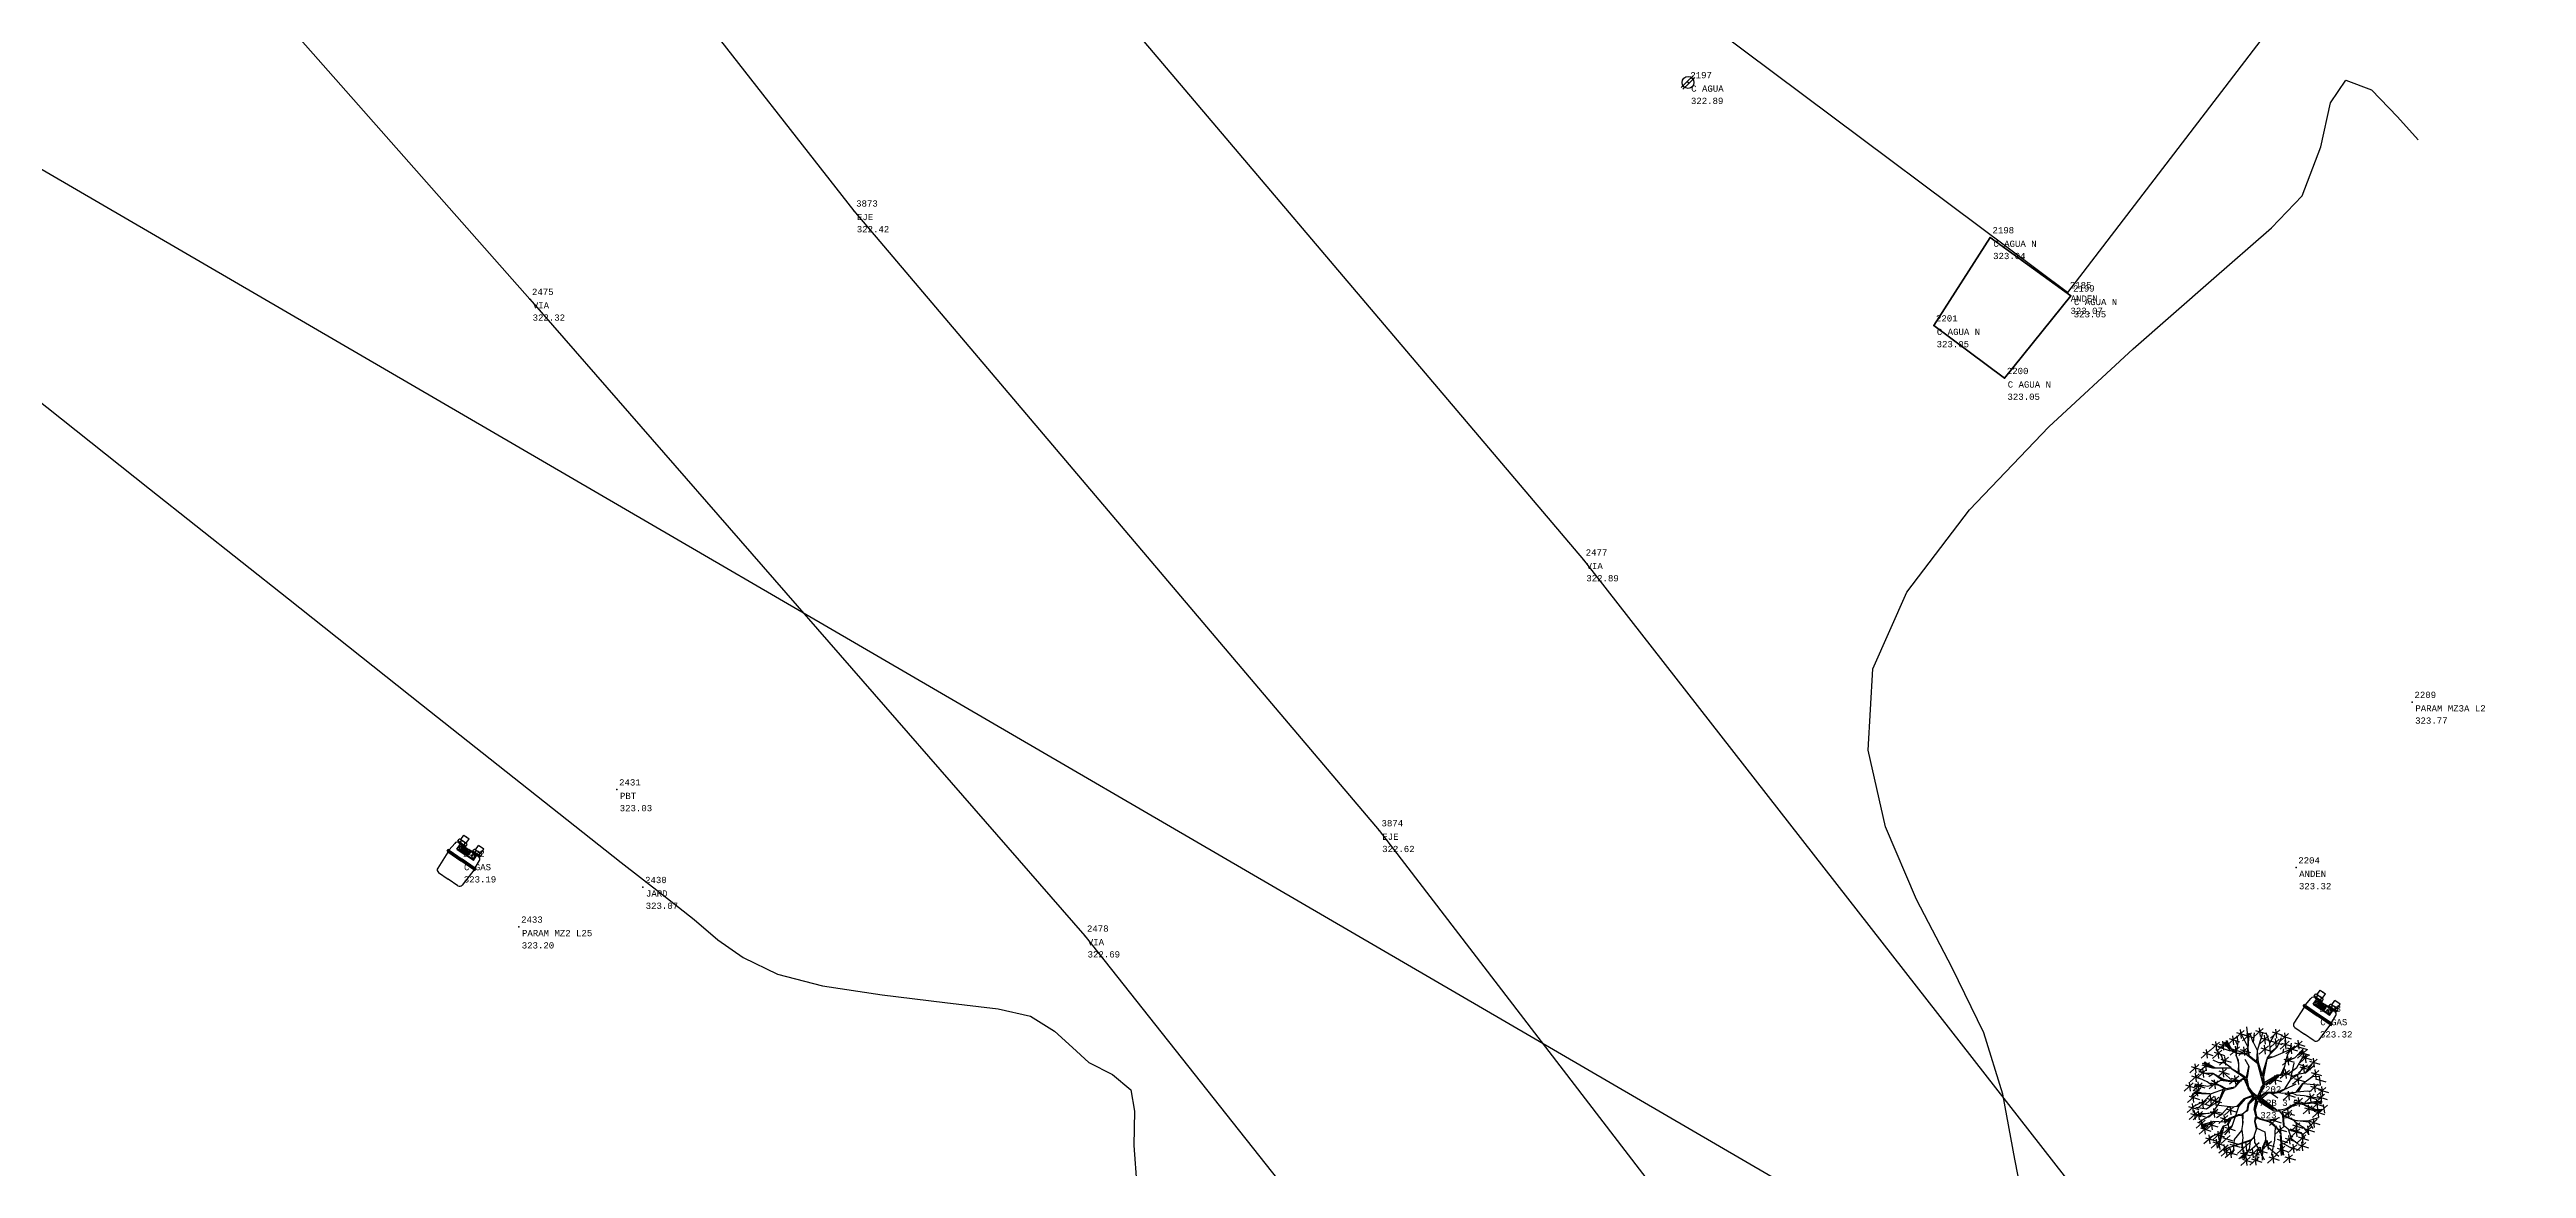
# Model space of a CAD drawing. Header units: metres. Extents: x 5050628 to 5051715, y 2427226 to 2427693.
# Drawn here: x 5051216.78 to 5051236.6, y 2427554.96 to 2427563.91 of the extents above; entities that cross this region are included whole.
import ezdxf
from ezdxf.enums import TextEntityAlignment as Align

# ---------------------------------------------------------------- set-up
doc = ezdxf.new("R2010")
doc.units = ezdxf.units.M
for name, color, linetype in [('1. Eje Vía', 7, 'Continuous'), ('2', 7, 'Continuous'), ('Anden', 252, 'Continuous'), ('ARBOLES', 3, 'Continuous'), ('C-TOPO-MINR-N', 11, 'Continuous'), ('CONTADOR AGUA', 255, 'Continuous'), ('CVL_PUNTO', 2, 'Continuous'), ('CVL_PUNTO_COR', 2, 'Continuous'), ('CVL_PUNTO_NUM', 2, 'Continuous'), ('Red Baja Tension', 30, 'Continuous'), ('Vía', 40, 'Continuous')]:
    doc.layers.add(name, color=color, linetype=linetype)
doc.layers.add('C. Agua Negras', color=35, linetype='Continuous', lineweight=40)
doc.styles.add('MONOTXT4', font='monotxt4.shx')

# ---------------------------------------------------------------- blocks, each defined once
blk = doc.blocks.new('ar-2')
at = {"layer": 'ARBOLES'}
for p, q in [((29.603, 112.491), (29.626, 112.29)), ((29.982, 112.455), (29.776, 112.272)), ((29.887, 112.473), (29.91, 112.272)), ((28.786, 111.965), (28.579, 111.782)), ((28.613, 111.92), (28.846, 111.848)), ((28.69, 111.982), (28.714, 111.782)), ((28.994, 112.147), (28.788, 111.964)), ((28.821, 112.102), (29.055, 112.03)), ((29.043, 111.964), (28.837, 111.781)), ((28.87, 111.919), (29.104, 111.847)), ((28.899, 112.164), (28.922, 111.964)), ((28.948, 111.981), (28.971, 111.781)), ((29.159, 112.15), (28.953, 111.966)), ((29.24, 111.943), (28.972, 112.031)), ((28.986, 112.105), (29.22, 112.033)), ((29.064, 112.167), (29.087, 111.966)), ((29.381, 112.272), (29.175, 112.089)), ((29.208, 112.227), (29.442, 112.155)), ((29.442, 112.04), (29.235, 111.857)), ((29.269, 111.995), (29.502, 111.923)), ((29.286, 112.289), (29.309, 112.089)), ((29.552, 112.413), (29.346, 112.23)), ((29.401, 112.088), (29.364, 112.162)), ((29.379, 112.368), (29.613, 112.296)), ((29.632, 112.027), (29.426, 111.844)), ((29.457, 112.43), (29.48, 112.23)), ((29.459, 111.982), (29.692, 111.91)), ((29.716, 112.36), (29.509, 112.177)), ((29.537, 112.044), (29.56, 111.844)), ((29.543, 112.315), (29.776, 112.243)), ((29.809, 112.411), (30.043, 112.339)), ((30.096, 112.061), (29.889, 111.878)), ((30.099, 112.288), (29.893, 112.105)), ((29.923, 112.016), (30.156, 111.944)), ((29.926, 112.243), (30.16, 112.171)), ((30, 112.078), (30.023, 111.878)), ((30.004, 112.305), (30.027, 112.105)), ((30.344, 112.212), (30.137, 112.029)), ((30.353, 112.423), (30.146, 112.24)), ((30.171, 112.168), (30.404, 112.095)), ((30.18, 112.379), (30.413, 112.306)), ((30.248, 112.23), (30.271, 112.029)), ((30.257, 112.441), (30.28, 112.24)), ((30.555, 112.339), (30.348, 112.155)), ((30.566, 112.171), (30.36, 111.988)), ((30.382, 112.294), (30.615, 112.222)), ((30.393, 112.127), (30.627, 112.054)), ((30.434, 111.919), (30.446, 112)), ((30.459, 112.356), (30.482, 112.155)), ((30.471, 112.189), (30.494, 111.988)), ((30.694, 112.066), (30.488, 111.883)), ((30.521, 112.021), (30.755, 111.949)), ((30.599, 112.083), (30.622, 111.883)), ((30.86, 112.173), (30.654, 111.99)), ((30.687, 112.129), (30.921, 112.056)), ((30.743, 112.051), (30.977, 111.979)), ((30.963, 111.971), (30.756, 111.788)), ((30.765, 112.191), (30.788, 111.99)), ((30.79, 111.926), (31.023, 111.854)), ((30.867, 111.988), (30.89, 111.788)), ((30.921, 111.882), (30.945, 111.682)), ((28.528, 111.641), (28.322, 111.457)), ((28.536, 111.431), (28.33, 111.248)), ((28.355, 111.596), (28.589, 111.524)), ((28.363, 111.387), (28.597, 111.315)), ((28.433, 111.658), (28.456, 111.457)), ((28.441, 111.449), (28.464, 111.248)), ((28.703, 111.533), (28.497, 111.35)), ((28.68, 111.44), (28.53, 111.502)), ((28.764, 111.682), (28.558, 111.499)), ((28.608, 111.55), (28.631, 111.35)), ((28.669, 111.7), (28.692, 111.499)), ((29.153, 111.542), (28.947, 111.359)), ((28.98, 111.498), (29.214, 111.426)), ((29.198, 111.809), (28.992, 111.626)), ((29.025, 111.764), (29.259, 111.692)), ((29.058, 111.56), (29.081, 111.359)), ((29.29, 111.272), (29.084, 111.452)), ((29.103, 111.827), (29.126, 111.626)), ((29.426, 111.381), (29.22, 111.198)), ((29.253, 111.336), (29.486, 111.264)), ((29.331, 111.398), (29.354, 111.198)), ((30.16, 111.33), (30.393, 111.258)), ((30.237, 111.392), (30.26, 111.192)), ((30.572, 111.509), (30.366, 111.326)), ((30.399, 111.465), (30.632, 111.392)), ((30.449, 111.764), (30.683, 111.692)), ((30.477, 111.527), (30.5, 111.326)), ((30.527, 111.827), (30.55, 111.626)), ((30.603, 111.328), (30.677, 111.671)), ((30.85, 111.375), (30.644, 111.192)), ((30.677, 111.33), (30.911, 111.258)), ((30.755, 111.392), (30.778, 111.192)), ((30.808, 111.591), (31.042, 111.519)), ((31.017, 111.865), (30.81, 111.682)), ((30.844, 111.82), (31.077, 111.748)), ((30.857, 111.782), (30.956, 111.857)), ((31.2, 111.764), (30.994, 111.581)), ((31.027, 111.72), (31.261, 111.648)), ((31.239, 111.509), (31.033, 111.326)), ((31.066, 111.465), (31.3, 111.392)), ((31.094, 111.372), (31.231, 111.378)), ((31.105, 111.782), (31.128, 111.581)), ((31.144, 111.527), (31.167, 111.326)), ((31.242, 111.382), (31.265, 111.182)), ((28.4, 111.227), (28.194, 111.044)), ((28.227, 111.182), (28.46, 111.11)), ((28.48, 110.97), (28.274, 110.787)), ((28.305, 111.244), (28.328, 111.044)), ((28.307, 110.925), (28.541, 110.853)), ((28.569, 111.108), (28.363, 110.925)), ((28.385, 110.987), (28.408, 110.787)), ((28.603, 111.231), (28.396, 111.048)), ((28.43, 111.186), (28.663, 111.114)), ((28.474, 111.126), (28.497, 110.925)), ((28.699, 110.836), (28.493, 110.653)), ((28.507, 111.248), (28.53, 111.048)), ((28.526, 110.791), (28.759, 110.719)), ((28.604, 110.853), (28.627, 110.653)), ((28.875, 110.925), (28.669, 110.742)), ((28.702, 110.88), (28.936, 110.808)), ((28.964, 111.276), (28.758, 111.092)), ((28.98, 110.902), (28.774, 110.719)), ((28.78, 110.942), (28.803, 110.742)), ((28.807, 110.857), (29.041, 110.785)), ((28.869, 111.293), (28.892, 111.092)), ((28.885, 110.919), (28.908, 110.719)), ((30.638, 111.025), (30.432, 110.841)), ((30.465, 110.98), (30.699, 110.908)), ((30.543, 111.042), (30.566, 110.841)), ((30.868, 110.88), (30.662, 110.697)), ((30.773, 110.897), (30.796, 110.697)), ((31.128, 110.97), (30.922, 110.787)), ((31.222, 111.198), (31.016, 111.015)), ((31.033, 110.987), (31.056, 110.787)), ((31.049, 111.153), (31.283, 111.081)), ((31.276, 110.82), (31.07, 110.637)), ((31.103, 110.776), (31.336, 110.704)), ((31.127, 111.215), (31.15, 111.015)), ((31.368, 110.97), (31.162, 110.787)), ((31.164, 111.32), (31.398, 111.248)), ((31.181, 110.838), (31.204, 110.637)), ((31.394, 111.125), (31.188, 110.942)), ((31.195, 110.925), (31.428, 110.853)), ((31.221, 111.081), (31.455, 111.009)), ((31.273, 110.987), (31.296, 110.787)), ((31.299, 111.143), (31.322, 110.942)), ((28.468, 110.742), (28.262, 110.559)), ((28.295, 110.697), (28.529, 110.625)), ((28.513, 110.584), (28.307, 110.401)), ((28.34, 110.539), (28.574, 110.467)), ((28.373, 110.759), (28.396, 110.559)), ((28.608, 110.578), (28.402, 110.395)), ((28.418, 110.601), (28.441, 110.401)), ((28.435, 110.533), (28.669, 110.461)), ((28.669, 110.386), (28.463, 110.203)), ((28.513, 110.595), (28.536, 110.395)), ((28.738, 110.254), (28.532, 110.071)), ((28.565, 110.21), (28.798, 110.138)), ((28.574, 110.403), (28.597, 110.203)), ((28.643, 110.272), (28.666, 110.071)), ((28.897, 110.351), (28.69, 110.168)), ((28.724, 110.306), (28.957, 110.234)), ((28.953, 110.629), (28.747, 110.446)), ((28.78, 110.585), (29.013, 110.513)), ((28.801, 110.368), (28.825, 110.168)), ((28.858, 110.647), (28.881, 110.446)), ((29.183, 110.491), (28.977, 110.308)), ((29.01, 110.446), (29.243, 110.374)), ((29.088, 110.508), (29.111, 110.308)), ((29.113, 110.228), (29.346, 110.156)), ((29.32, 110.686), (29.114, 110.503)), ((29.147, 110.641), (29.381, 110.569)), ((29.225, 110.703), (29.248, 110.503)), ((30.328, 110.446), (30.122, 110.263)), ((30.155, 110.402), (30.389, 110.329)), ((30.449, 110.246), (30.243, 110.063)), ((30.354, 110.263), (30.377, 110.063)), ((30.627, 110.614), (30.421, 110.43)), ((30.454, 110.569), (30.687, 110.497)), ((30.532, 110.631), (30.555, 110.43)), ((30.811, 110.324), (30.605, 110.14)), ((30.638, 110.279), (30.872, 110.207)), ((30.716, 110.341), (30.739, 110.14)), ((30.716, 110.208), (30.739, 110.008)), ((31.078, 110.24), (30.872, 110.057)), ((31.089, 110.713), (30.883, 110.53)), ((30.883, 110.226), (31.007, 110.065)), ((30.916, 110.668), (31.15, 110.596)), ((30.983, 110.257), (31.006, 110.057)), ((30.994, 110.73), (31.017, 110.53)), ((31.2, 110.407), (30.994, 110.224)), ((31.301, 110.632), (31.094, 110.449)), ((31.105, 110.425), (31.128, 110.224)), ((31.128, 110.587), (31.361, 110.515)), ((31.205, 110.649), (31.228, 110.449)), ((31.433, 110.725), (31.227, 110.542)), ((31.338, 110.742), (31.361, 110.542)), ((28.848, 110.035), (28.641, 109.852)), ((28.675, 109.99), (28.908, 109.918)), ((28.752, 110.053), (28.776, 109.852)), ((29.013, 109.94), (28.807, 109.757)), ((28.84, 109.895), (29.074, 109.823)), ((29.048, 110.123), (28.842, 109.94)), ((28.875, 110.078), (29.109, 110.006)), ((28.918, 109.957), (28.941, 109.757)), ((28.953, 110.14), (28.976, 109.94)), ((28.974, 109.92), (28.997, 109.72)), ((29.186, 109.821), (28.979, 109.638)), ((29.235, 109.753), (29.028, 109.57)), ((29.237, 110.04), (29.031, 109.856)), ((29.064, 109.995), (29.297, 109.923)), ((29.09, 109.838), (29.113, 109.638)), ((29.331, 109.718), (29.124, 109.535)), ((29.139, 109.77), (29.162, 109.57)), ((29.158, 109.673), (29.391, 109.601)), ((29.181, 109.913), (29.414, 109.841)), ((29.23, 109.845), (29.463, 109.773)), ((29.235, 109.735), (29.259, 109.535)), ((29.603, 109.817), (29.397, 109.634)), ((29.459, 109.65), (29.692, 109.578)), ((29.508, 109.835), (29.531, 109.634)), ((29.514, 109.523), (29.632, 109.679)), ((29.537, 109.712), (29.56, 109.512)), ((29.581, 109.897), (29.605, 109.696)), ((29.654, 109.673), (29.887, 109.601)), ((29.887, 109.874), (29.681, 109.691)), ((29.904, 109.773), (29.698, 109.59)), ((29.731, 109.735), (29.754, 109.535)), ((30.01, 109.763), (29.803, 109.579)), ((29.869, 109.753), (29.831, 109.61)), ((29.837, 109.718), (30.07, 109.646)), ((29.914, 109.78), (29.938, 109.579)), ((30.165, 109.907), (29.959, 109.724)), ((29.992, 109.862), (30.226, 109.79)), ((30.471, 109.796), (30.265, 109.613)), ((30.276, 110.201), (30.51, 110.129)), ((30.294, 109.956), (30.527, 109.884)), ((30.298, 109.751), (30.532, 109.679)), ((30.376, 109.813), (30.399, 109.613)), ((30.65, 110.024), (30.444, 109.841)), ((30.477, 109.979), (30.71, 109.907)), ((30.743, 109.829), (30.537, 109.646)), ((30.555, 110.041), (30.578, 109.841)), ((30.57, 109.784), (30.804, 109.712)), ((30.811, 110.191), (30.605, 110.008)), ((30.648, 109.846), (30.671, 109.646)), ((30.94, 109.879), (30.733, 109.696)), ((30.944, 110.051), (30.738, 109.868)), ((30.767, 109.835), (31, 109.763)), ((30.771, 110.006), (31.004, 109.934)), ((30.844, 109.897), (30.867, 109.696)), ((30.849, 110.068), (30.872, 109.868)), ((30.905, 110.195), (31.138, 110.123)), ((29.684, 109.547), (29.478, 109.364)), ((29.511, 109.502), (29.745, 109.43)), ((29.589, 109.564), (29.612, 109.364)), ((29.887, 109.556), (29.681, 109.373)), ((29.714, 109.512), (29.948, 109.44)), ((29.792, 109.574), (29.815, 109.373)), ((29.831, 109.61), (29.85, 109.479)), ((30.282, 109.601), (30.076, 109.418)), ((30.109, 109.556), (30.343, 109.484)), ((30.167, 109.616), (30.211, 109.523)), ((30.187, 109.618), (30.21, 109.418)), ((30.645, 109.605), (30.439, 109.422)), ((30.472, 109.561), (30.706, 109.489)), ((30.55, 109.623), (30.573, 109.422))]:
    blk.add_line(p, q, dxfattribs=at)
at = {"layer": 'ARBOLES', "color": 27}
for p, q in [((29.041, 111.839), (28.91, 111.982)), ((29.245, 111.956), (29.091, 112.149)), ((29.115, 112.149), (29.24, 111.988)), ((29.24, 111.988), (29.14, 112.174)), ((29.277, 111.969), (29.158, 112.187)), ((29.383, 111.888), (29.245, 111.956)), ((29.383, 111.9), (29.277, 111.969)), ((29.346, 112.057), (29.369, 111.857)), ((29.37, 111.844), (29.414, 112.149)), ((29.494, 111.894), (29.383, 111.9)), ((29.588, 111.876), (29.383, 111.888)), ((29.414, 112.149), (29.395, 112.287)), ((29.619, 111.888), (29.494, 111.894)), ((29.638, 112.025), (29.5, 112.311)), ((29.638, 112.218), (29.619, 112.342)), ((29.619, 111.888), (29.644, 112.043)), ((29.62, 112.377), (29.643, 112.177)), ((29.638, 112.342), (29.65, 112.224)), ((29.644, 112.043), (29.638, 112.218)), ((29.638, 111.906), (29.644, 111.863)), ((29.644, 111.993), (29.662, 112.348)), ((29.669, 111.832), (29.644, 111.993)), ((29.756, 112.137), (29.688, 112.342)), ((29.762, 112.143), (29.787, 112.361)), ((29.849, 111.956), (29.762, 112.143)), ((29.837, 111.701), (29.855, 111.95)), ((29.874, 111.677), (29.849, 111.956)), ((29.855, 111.956), (29.974, 112.361)), ((30.129, 112.131), (30.048, 112.355)), ((30.08, 111.794), (30.142, 111.882)), ((30.142, 111.882), (30.129, 112.131)), ((30.136, 112.137), (30.229, 112.305)), ((30.142, 111.919), (30.297, 112.038)), ((30.147, 111.882), (30.297, 112.031)), ((30.223, 111.82), (30.428, 111.913)), ((30.297, 112.031), (30.396, 112.249)), ((30.428, 111.913), (30.739, 112.056)), ((30.484, 111.714), (30.546, 111.888)), ((30.546, 111.888), (30.595, 111.956)), ((30.595, 111.956), (30.621, 112.125)), ((30.701, 111.8), (30.857, 111.963)), ((30.757, 111.863), (30.87, 111.943)), ((30.757, 111.85), (30.882, 111.919)), ((28.711, 111.253), (28.481, 111.359)), ((28.53, 111.488), (28.763, 111.416)), ((28.591, 111.638), (28.825, 111.565)), ((28.853, 111.558), (28.611, 111.664)), ((28.853, 111.564), (28.636, 111.67)), ((28.897, 111.564), (28.654, 111.695)), ((28.853, 111.44), (28.68, 111.44)), ((28.848, 111.434), (28.755, 111.366)), ((28.978, 111.677), (28.853, 111.744)), ((29.245, 111.558), (28.853, 111.558)), ((29.091, 111.303), (28.853, 111.44)), ((29.041, 111.297), (28.854, 111.434)), ((29.091, 111.677), (28.978, 111.677)), ((29.102, 111.683), (29.041, 111.839)), ((29.258, 111.564), (29.102, 111.683)), ((29.494, 111.409), (29.245, 111.558)), ((29.563, 111.334), (29.271, 111.534)), ((29.42, 111.733), (29.37, 111.844)), ((29.37, 111.844), (29.42, 111.683)), ((29.42, 111.683), (29.414, 111.471)), ((29.439, 111.458), (29.42, 111.733)), ((29.544, 111.334), (29.457, 111.285)), ((29.619, 111.328), (29.494, 111.409)), ((29.595, 111.266), (29.563, 111.334)), ((29.662, 111.601), (29.576, 111.757)), ((29.862, 111.657), (29.588, 111.876)), ((29.6, 111.352), (29.656, 111.595)), ((29.656, 111.129), (29.619, 111.328)), ((29.625, 111.346), (29.662, 111.601)), ((29.881, 111.664), (29.669, 111.832)), ((29.98, 111.197), (29.862, 111.657)), ((29.967, 111.378), (29.881, 111.664)), ((29.961, 111.421), (30.067, 111.77)), ((29.998, 111.352), (29.967, 111.378)), ((30.004, 111.179), (29.974, 111.346)), ((29.98, 111.384), (30.017, 111.534)), ((29.998, 111.365), (30.08, 111.794)), ((30.017, 111.179), (29.998, 111.352)), ((30.017, 111.246), (30.297, 111.409)), ((30.03, 111.209), (30.253, 111.359)), ((30.036, 111.179), (30.309, 111.396)), ((30.086, 111.776), (30.223, 111.82)), ((30.104, 111.813), (30.229, 111.826)), ((30.333, 111.375), (30.126, 111.192)), ((30.297, 111.409), (30.422, 111.421)), ((30.309, 111.396), (30.471, 111.409)), ((30.385, 111.421), (30.459, 111.59)), ((30.622, 111.809), (30.416, 111.626)), ((30.422, 111.421), (30.446, 111.502)), ((30.446, 111.502), (30.491, 111.701)), ((30.471, 111.409), (30.565, 111.446)), ((30.472, 111.091), (30.609, 111.322)), ((30.491, 111.701), (30.701, 111.8)), ((30.502, 111.739), (30.695, 111.794)), ((30.565, 111.446), (30.739, 111.577)), ((30.609, 111.322), (30.783, 111.434)), ((30.615, 111.366), (30.789, 111.44)), ((30.739, 111.577), (30.857, 111.782)), ((30.981, 111.635), (30.775, 111.452)), ((30.783, 111.648), (31.017, 111.576)), ((30.783, 111.434), (30.939, 111.453)), ((30.789, 111.434), (30.895, 111.621)), ((30.876, 111.216), (31.094, 111.372)), ((30.886, 111.653), (30.909, 111.452)), ((30.939, 111.453), (31.088, 111.652)), ((30.939, 111.453), (31.119, 111.614)), ((28.396, 111.064), (28.63, 110.991)), ((28.406, 110.992), (28.767, 110.98)), ((28.786, 110.98), (28.412, 111.011)), ((28.648, 110.817), (28.418, 110.705)), ((28.637, 111.16), (28.419, 111.135)), ((28.431, 111.16), (28.556, 111.166)), ((28.723, 111.148), (28.437, 111.198)), ((28.804, 110.979), (28.648, 110.817)), ((28.829, 111.166), (28.711, 111.253)), ((28.823, 111.166), (28.723, 111.148)), ((28.791, 111.231), (29.025, 111.159)), ((28.991, 110.793), (28.798, 110.5)), ((29.102, 111.085), (28.804, 110.979)), ((29.116, 111.085), (28.811, 111.284)), ((29.016, 111.278), (28.823, 111.166)), ((28.985, 110.805), (28.848, 110.743)), ((29.072, 111.067), (28.973, 110.799)), ((29.103, 111.06), (28.985, 110.805)), ((28.997, 111.173), (29.14, 111.098)), ((29.246, 111.253), (29.016, 111.278)), ((29.234, 111.272), (29.041, 111.297)), ((29.277, 111.259), (29.091, 111.303)), ((29.339, 111.129), (29.102, 111.085)), ((29.109, 111.067), (29.327, 111.116)), ((29.408, 111.26), (29.265, 111.26)), ((29.457, 111.285), (29.277, 111.259)), ((29.47, 111.285), (29.339, 111.129)), ((29.433, 111.278), (29.339, 111.129)), ((29.545, 110.868), (29.377, 110.693)), ((29.551, 110.861), (29.408, 110.693)), ((29.433, 110.693), (29.582, 110.868)), ((29.55, 111.309), (29.47, 111.285)), ((29.738, 110.942), (29.545, 110.868)), ((29.55, 111.309), (29.625, 111.135)), ((29.756, 110.917), (29.551, 110.861)), ((29.644, 111.11), (29.6, 111.322)), ((29.644, 110.774), (29.613, 110.612)), ((29.763, 110.923), (29.638, 111.098)), ((29.749, 110.967), (29.644, 111.11)), ((29.848, 110.918), (29.651, 110.743)), ((29.756, 110.992), (29.656, 111.129)), ((29.657, 110.768), (29.781, 110.936)), ((29.812, 110.923), (29.657, 110.768)), ((29.855, 110.917), (29.749, 110.967)), ((29.855, 110.917), (29.756, 110.992)), ((29.812, 110.874), (29.769, 110.625)), ((29.848, 110.918), (29.775, 110.612)), ((29.856, 110.812), (29.8, 110.618)), ((29.848, 110.918), (29.98, 111.197)), ((29.848, 110.918), (30.004, 111.179)), ((29.848, 110.918), (29.887, 110.811)), ((29.893, 110.954), (29.881, 110.917)), ((29.881, 110.917), (29.905, 110.817)), ((29.887, 110.811), (30.223, 110.599)), ((29.905, 110.817), (29.918, 110.917)), ((29.918, 110.992), (30.017, 111.16)), ((29.918, 110.936), (30.043, 111.017)), ((29.918, 110.917), (29.918, 110.992)), ((29.924, 110.911), (30.018, 110.986)), ((29.93, 110.898), (30.291, 110.618)), ((29.937, 110.805), (29.93, 110.867)), ((29.93, 110.867), (30.21, 110.655)), ((30.204, 110.631), (29.937, 110.805)), ((29.949, 110.886), (30.092, 111.005)), ((30.21, 110.655), (29.967, 110.811)), ((30.018, 110.986), (30.105, 111.017)), ((30.092, 111.005), (30.155, 111.005)), ((30.105, 111.017), (30.298, 111.017)), ((30.155, 111.005), (30.31, 110.892)), ((30.192, 110.986), (30.323, 111.011)), ((30.279, 111.017), (30.472, 111.091)), ((30.298, 111.017), (30.422, 110.992)), ((30.348, 111.017), (30.478, 111.091)), ((30.422, 110.992), (30.727, 111.017)), ((30.491, 111.091), (30.721, 111.21)), ((30.502, 110.649), (30.739, 110.787)), ((30.528, 110.992), (30.659, 110.986)), ((30.534, 110.643), (30.733, 110.768)), ((30.628, 111.005), (30.721, 110.955)), ((30.695, 110.835), (30.928, 110.763)), ((30.721, 110.955), (30.908, 110.942)), ((30.727, 111.017), (30.876, 111.216)), ((30.733, 110.768), (30.9, 110.737)), ((30.739, 110.787), (30.882, 110.755)), ((30.746, 111.023), (30.976, 111.048)), ((30.777, 111.036), (30.889, 111.229)), ((30.882, 110.755), (31.199, 110.787)), ((30.889, 111.216), (31.275, 111.173)), ((30.908, 110.942), (31.293, 110.874)), ((31.181, 110.811), (30.919, 110.761)), ((30.955, 110.925), (31.189, 110.853)), ((30.976, 111.048), (31.063, 111.042)), ((31.298, 110.798), (31.181, 110.811)), ((31.199, 110.787), (31.293, 110.755)), ((31.298, 110.78), (31.224, 110.792)), ((28.699, 110.637), (28.456, 110.675)), ((28.568, 110.525), (28.462, 110.5)), ((28.63, 110.525), (28.475, 110.482)), ((28.496, 110.341), (28.729, 110.269)), ((28.798, 110.5), (28.531, 110.339)), ((28.755, 110.538), (28.537, 110.532)), ((28.86, 110.357), (28.58, 110.27)), ((28.705, 110.282), (28.58, 110.257)), ((28.599, 110.233), (28.705, 110.282)), ((28.612, 110.208), (28.842, 110.345)), ((28.923, 110.563), (28.63, 110.525)), ((28.848, 110.743), (28.699, 110.637)), ((29.109, 110.339), (28.86, 110.357)), ((29.284, 110.681), (28.916, 110.724)), ((29.06, 110.538), (28.923, 110.563)), ((29.066, 110.532), (28.923, 110.438)), ((29.091, 110.245), (28.973, 109.766)), ((29.078, 110.251), (28.991, 110.096)), ((29.178, 110.669), (29.06, 110.538)), ((29.184, 110.282), (29.078, 110.251)), ((29.286, 110.273), (29.08, 110.09)), ((29.271, 110.245), (29.103, 110.052)), ((29.228, 110.432), (29.109, 110.339)), ((29.122, 110.332), (29.228, 110.407)), ((29.228, 110.407), (29.165, 110.282)), ((29.408, 110.693), (29.178, 110.669)), ((29.253, 110.426), (29.184, 110.282)), ((29.191, 110.29), (29.214, 110.09)), ((29.414, 110.507), (29.228, 110.432)), ((29.427, 110.494), (29.253, 110.426)), ((29.421, 110.687), (29.271, 110.245)), ((29.514, 110.519), (29.414, 110.507)), ((29.501, 110.482), (29.427, 110.494)), ((29.52, 110.332), (29.489, 110.152)), ((29.501, 110.519), (29.52, 110.332)), ((29.613, 110.612), (29.514, 110.525)), ((29.582, 110.575), (29.514, 110.519)), ((29.52, 110.307), (29.526, 110.513)), ((29.626, 110.6), (29.582, 110.575)), ((29.651, 110.743), (29.626, 110.6)), ((29.775, 110.612), (29.812, 110.457)), ((29.8, 110.45), (29.787, 110.357)), ((29.787, 110.357), (29.819, 110.183)), ((29.819, 110.432), (29.794, 110.364)), ((29.794, 110.364), (29.837, 110.208)), ((29.8, 110.618), (29.825, 110.469)), ((29.812, 110.457), (29.887, 110.413)), ((29.825, 110.469), (29.912, 110.426)), ((29.837, 110.208), (30.018, 110.12)), ((29.887, 110.413), (30.124, 110.345)), ((29.912, 110.426), (30.092, 110.37)), ((30.285, 110.413), (30.055, 110.382)), ((30.124, 110.37), (30.254, 110.264)), ((30.124, 110.345), (30.248, 110.245)), ((30.13, 110.37), (30.285, 110.413)), ((30.291, 110.618), (30.204, 110.631)), ((30.223, 110.599), (30.341, 110.593)), ((30.248, 110.245), (30.235, 109.934)), ((30.26, 110.257), (30.379, 110.071)), ((30.309, 110.618), (30.372, 110.618)), ((30.341, 110.593), (30.422, 110.493)), ((30.372, 110.618), (30.502, 110.649)), ((30.403, 110.581), (30.446, 110.493)), ((30.409, 110.581), (30.534, 110.643)), ((30.416, 110.488), (30.428, 110.282)), ((30.422, 110.493), (30.701, 110.369)), ((30.428, 110.282), (30.546, 110.189)), ((30.453, 110.282), (30.435, 110.482)), ((30.446, 110.493), (30.695, 110.388)), ((30.683, 110.364), (30.883, 110.226)), ((30.695, 110.388), (31, 110.35)), ((30.701, 110.369), (31.019, 110.376)), ((30.9, 110.737), (31.156, 110.631)), ((31.138, 110.612), (30.907, 110.724)), ((31, 110.35), (31.099, 110.195)), ((31.019, 110.376), (31.231, 110.443)), ((31.027, 110.363), (31.261, 110.29)), ((31.249, 110.581), (31.138, 110.612)), ((31.261, 110.599), (31.144, 110.625)), ((31.156, 110.631), (31.274, 110.625)), ((28.991, 110.096), (28.755, 109.984)), ((29.035, 110.158), (28.96, 109.791)), ((29.215, 109.772), (29.085, 109.691)), ((29.676, 109.915), (29.215, 109.772)), ((29.246, 109.784), (29.713, 109.952)), ((29.302, 109.679), (29.259, 109.616)), ((29.321, 109.952), (29.302, 109.679)), ((29.489, 110.152), (29.321, 109.952)), ((29.632, 109.695), (29.426, 109.512)), ((29.677, 109.879), (29.47, 109.696)), ((29.663, 109.729), (29.47, 109.517)), ((29.52, 109.984), (29.489, 109.753)), ((29.495, 110.164), (29.52, 109.984)), ((29.663, 109.722), (29.539, 109.511)), ((29.682, 109.915), (29.663, 109.729)), ((29.781, 110.027), (29.682, 109.915)), ((29.831, 110.195), (29.775, 110.04)), ((29.775, 110.04), (29.787, 109.884)), ((29.787, 109.884), (29.869, 109.753)), ((29.875, 109.753), (29.999, 109.492)), ((30.024, 109.909), (29.955, 109.76)), ((29.962, 109.747), (29.955, 109.486)), ((30.043, 109.915), (29.962, 109.747)), ((30.018, 110.12), (30.043, 109.915)), ((30.03, 109.965), (30.024, 109.909)), ((30.043, 109.915), (30.099, 109.772)), ((30.07, 109.924), (30.093, 109.724)), ((30.099, 109.772), (30.335, 109.573)), ((30.235, 109.934), (30.167, 109.616)), ((30.366, 110.046), (30.379, 109.853)), ((30.397, 109.585), (30.372, 109.841)), ((30.379, 110.071), (30.397, 109.884)), ((30.379, 109.853), (30.422, 109.592)), ((30.391, 109.884), (30.441, 109.592)), ((30.397, 109.884), (30.652, 109.735)), ((30.546, 110.189), (30.615, 109.971)), ((30.565, 110.171), (30.814, 110.102)), ((30.578, 110.189), (30.827, 110.108)), ((30.615, 109.971), (30.771, 109.853)), ((30.638, 110.146), (30.872, 110.074)), ((30.827, 110.108), (30.914, 109.977))]:
    blk.add_line(p, q, dxfattribs=at)
blk = doc.blocks.new('CONT')
for p, q in [((-0.018, 0.018), (-0.141, -0.106)), ((-0.018, 0.018), (0.106, 0.141)), ((0.018, -0.018), (0.141, 0.106)), ((0.018, -0.018), (-0.106, -0.141))]:
    blk.add_line(p, q)
blk.add_circle((0, 0), 0.125)
blk = doc.blocks.new('A$Cf7b1f20d')
at = {"layer": '2', "xscale": 2, "yscale": 2, "zscale": 2}
blk.add_blockref('CONT', (0.28, 0.28), dxfattribs=at)
blk = doc.blocks.new('*X64')
at = {"color": 0}
for p, q in [((833.9, 176.5, 2), (834.9, 177.6, 2)), ((833.9, 177, 2), (834.5, 177.6, 2)), ((833.9, 177.4, 2), (834, 177.6, 2)), ((833.9, 176.1, 2), (834.4, 176.6, 2)), ((833.9, 175.6, 2), (834.4, 176.1, 2)), ((833.9, 175.2, 2), (834.4, 175.7, 2)), ((833.9, 174.7, 2), (834.4, 175.2, 2)), ((834, 174.4, 2), (834.6, 175, 2)), ((834.4, 174.4, 2), (835, 175, 2)), ((834.8, 177, 2), (835.4, 177.6, 2)), ((834.9, 174.4, 2), (836.4, 175.9, 2)), ((835.2, 177, 2), (835.8, 177.6, 2)), ((835.3, 174.4, 2), (836.4, 175.4, 2)), ((835.4, 176.2, 2), (836.7, 177.6, 2)), ((835.4, 176.7, 2), (836.3, 177.6, 2)), ((835.4, 175.8, 2), (836.4, 176.8, 2)), ((835.4, 175.3, 2), (836.4, 176.3, 2)), ((835.8, 174.4, 2), (836.4, 175, 2)), ((836.2, 174.4, 2), (836.8, 175, 2)), ((836.6, 177, 2), (837.2, 177.6, 2)), ((836.7, 174.4, 2), (837.3, 175, 2)), ((837, 177, 2), (837.6, 177.6, 2)), ((837.1, 174.4, 2), (838.4, 175.6, 2)), ((837.4, 176.4, 2), (838.5, 177.6, 2)), ((837.4, 176.9, 2), (838.1, 177.6, 2)), ((837.4, 176, 2), (839, 177.6, 2)), ((837.4, 175.5, 2), (838.4, 176.5, 2)), ((837.4, 175.1, 2), (838.4, 176.1, 2)), ((837.6, 174.4, 2), (838.4, 175.2, 2)), ((838, 174.4, 2), (838.6, 175, 2)), ((838.5, 174.4, 2), (839.1, 175, 2)), ((838.8, 177, 2), (839.4, 177.6, 2)), ((838.9, 174.4, 2), (840.1, 175.6, 2)), ((839.3, 177, 2), (839.9, 177.6, 2)), ((839.4, 176.6, 2), (840.1, 177.4, 2)), ((839.4, 176.2, 2), (840.1, 177, 2)), ((839.4, 175.7, 2), (840.1, 176.5, 2)), ((839.4, 175.3, 2), (840.1, 176.1, 2)), ((839.4, 174.4, 2), (840.1, 175.2, 2)), ((839.8, 174.4, 2), (840.1, 174.7, 2))]:
    blk.add_line(p, q, dxfattribs=at)
blk = doc.blocks.new('gas')
for p, q in [((840269.266, 1366923.323, -0.273), (840269.234, 1366923.323, -0.273)), ((840269.234, 1366923.239, -0.273), (840269.234, 1366923.323, -0.273)), ((840269.276, 1366923.281, -0.273), (840269.234, 1366923.281, -0.273)), ((840269.276, 1366923.323, -0.273), (840269.902, 1366923.323, -0.273)), ((840269.276, 1366923.281, -0.273), (840269.902, 1366923.281, -0.273)), ((840269.277, 1366923.332, -0.273), (840269.307, 1366923.668, -0.273)), ((840269.359, 1366923.803, -0.273), (840269.359, 1366923.908, -0.273)), ((840269.359, 1366923.824, -0.273), (840269.735, 1366923.824, -0.273)), ((840269.359, 1366923.803, -0.273), (840269.735, 1366923.803, -0.273)), ((840269.401, 1366923.928, -0.273), (840269.547, 1366923.928, -0.273)), ((840269.422, 1366923.928, -0.273), (840269.422, 1366924.137, -0.273)), ((840269.422, 1366924.137, -0.273), (840269.673, 1366924.137, -0.273)), ((840269.422, 1366923.782, -0.273), (840269.422, 1366923.803, -0.273)), ((840269.432, 1366923.782, -0.273), (840269.902, 1366923.782, -0.273)), ((840269.453, 1366923.908, -0.273), (840269.453, 1366923.824, -0.273)), ((840269.506, 1366923.532, -0.273), (840269.506, 1366923.782, -0.273)), ((840269.506, 1366923.532, -0.273), (840269.902, 1366923.532, -0.273)), ((840269.526, 1366923.761, -0.273), (840269.902, 1366923.761, -0.273)), ((840269.526, 1366923.552, -0.273), (840269.526, 1366923.761, -0.273)), ((840269.526, 1366923.552, -0.273), (840269.902, 1366923.552, -0.273)), ((840269.692, 1366923.928, -0.273), (840269.546, 1366923.928, -0.273)), ((840269.568, 1366923.594, -0.273), (840269.568, 1366923.72, -0.273)), ((840269.568, 1366923.72, -0.273), (840270.007, 1366923.72, -0.273)), ((840269.568, 1366923.594, -0.273), (840270.007, 1366923.594, -0.273)), ((840269.622, 1366923.678, -0.273), (840269.643, 1366923.678, -0.273)), ((840269.622, 1366923.636, -0.273), (840269.622, 1366923.678, -0.273)), ((840269.622, 1366923.636, -0.273), (840269.643, 1366923.636, -0.273)), ((840269.64, 1366923.908, -0.273), (840269.64, 1366923.824, -0.273)), ((840269.643, 1366923.636, -0.273), (840269.643, 1366923.678, -0.273)), ((840269.664, 1366923.678, -0.273), (840269.685, 1366923.678, -0.273)), ((840269.664, 1366923.636, -0.273), (840269.664, 1366923.678, -0.273)), ((840269.664, 1366923.636, -0.273), (840269.685, 1366923.636, -0.273)), ((840269.673, 1366923.928, -0.273), (840269.673, 1366924.137, -0.273)), ((840269.673, 1366923.782, -0.273), (840269.673, 1366923.803, -0.273)), ((840269.685, 1366923.636, -0.273), (840269.685, 1366923.678, -0.273)), ((840269.706, 1366923.678, -0.273), (840269.726, 1366923.678, -0.273)), ((840269.706, 1366923.636, -0.273), (840269.706, 1366923.678, -0.273)), ((840269.706, 1366923.636, -0.273), (840269.726, 1366923.636, -0.273)), ((840269.726, 1366923.636, -0.273), (840269.726, 1366923.678, -0.273)), ((840269.734, 1366923.803, -0.273), (840269.734, 1366923.908, -0.273)), ((840269.747, 1366923.678, -0.273), (840269.768, 1366923.678, -0.273)), ((840269.747, 1366923.636, -0.273), (840269.747, 1366923.678, -0.273)), ((840269.747, 1366923.636, -0.273), (840269.768, 1366923.636, -0.273)), ((840269.768, 1366923.636, -0.273), (840269.768, 1366923.678, -0.273)), ((840269.789, 1366923.678, -0.273), (840269.81, 1366923.678, -0.273)), ((840269.789, 1366923.636, -0.273), (840269.789, 1366923.678, -0.273)), ((840269.789, 1366923.636, -0.273), (840269.81, 1366923.636, -0.273)), ((840269.81, 1366923.636, -0.273), (840269.81, 1366923.678, -0.273)), ((840269.831, 1366923.678, -0.273), (840269.852, 1366923.678, -0.273)), ((840269.831, 1366923.636, -0.273), (840269.831, 1366923.678, -0.273)), ((840269.831, 1366923.636, -0.273), (840269.852, 1366923.636, -0.273)), ((840269.852, 1366923.636, -0.273), (840269.852, 1366923.678, -0.273)), ((840269.862, 1366923.69, -0.273), (840269.862, 1366923.623, -0.273)), ((840269.862, 1366923.69, -0.273), (840269.993, 1366923.69, -0.273)), ((840269.862, 1366923.623, -0.273), (840269.993, 1366923.623, -0.273)), ((840269.873, 1366923.678, -0.273), (840269.894, 1366923.678, -0.273)), ((840269.873, 1366923.636, -0.273), (840269.873, 1366923.678, -0.273)), ((840269.873, 1366923.636, -0.273), (840269.894, 1366923.636, -0.273)), ((840269.894, 1366923.636, -0.273), (840269.894, 1366923.678, -0.273)), ((840270.371, 1366923.782, -0.273), (840269.9, 1366923.782, -0.273)), ((840270.276, 1366923.761, -0.273), (840269.9, 1366923.761, -0.273)), ((840270.276, 1366923.552, -0.273), (840269.9, 1366923.552, -0.273)), ((840270.297, 1366923.532, -0.273), (840269.9, 1366923.532, -0.273)), ((840270.527, 1366923.323, -0.273), (840269.9, 1366923.323, -0.273)), ((840270.527, 1366923.281, -0.273), (840269.9, 1366923.281, -0.273)), ((840269.914, 1366923.678, -0.273), (840269.935, 1366923.678, -0.273)), ((840269.914, 1366923.636, -0.273), (840269.914, 1366923.678, -0.273)), ((840269.914, 1366923.636, -0.273), (840269.935, 1366923.636, -0.273)), ((840269.935, 1366923.636, -0.273), (840269.935, 1366923.678, -0.273)), ((840269.956, 1366923.678, -0.273), (840269.977, 1366923.678, -0.273)), ((840269.956, 1366923.636, -0.273), (840269.956, 1366923.678, -0.273)), ((840269.956, 1366923.636, -0.273), (840269.977, 1366923.636, -0.273)), ((840269.977, 1366923.636, -0.273), (840269.977, 1366923.678, -0.273)), ((840269.993, 1366923.69, -0.273), (840269.993, 1366923.623, -0.273)), ((840270.007, 1366923.594, -0.273), (840270.007, 1366923.72, -0.273)), ((840270.443, 1366923.824, -0.273), (840270.067, 1366923.824, -0.273)), ((840270.443, 1366923.803, -0.273), (840270.067, 1366923.803, -0.273)), ((840270.069, 1366923.803, -0.273), (840270.069, 1366923.908, -0.273)), ((840270.111, 1366923.928, -0.273), (840270.257, 1366923.928, -0.273)), ((840270.381, 1366924.137, -0.273), (840270.13, 1366924.137, -0.273)), ((840270.13, 1366923.928, -0.273), (840270.13, 1366924.137, -0.273)), ((840270.13, 1366923.782, -0.273), (840270.13, 1366923.803, -0.273)), ((840270.163, 1366923.908, -0.273), (840270.163, 1366923.824, -0.273)), ((840270.402, 1366923.928, -0.273), (840270.255, 1366923.928, -0.273)), ((840270.276, 1366923.552, -0.273), (840270.276, 1366923.761, -0.273)), ((840270.297, 1366923.532, -0.273), (840270.297, 1366923.782, -0.273)), ((840270.349, 1366923.908, -0.273), (840270.349, 1366923.824, -0.273)), ((840270.381, 1366923.928, -0.273), (840270.381, 1366924.137, -0.273)), ((840270.381, 1366923.782, -0.273), (840270.381, 1366923.803, -0.273)), ((840270.443, 1366923.803, -0.273), (840270.443, 1366923.908, -0.273)), ((840270.526, 1366923.332, -0.273), (840270.496, 1366923.668, -0.273)), ((840270.527, 1366923.281, -0.273), (840270.569, 1366923.281, -0.273)), ((840270.536, 1366923.323, -0.273), (840270.569, 1366923.323, -0.273)), ((840270.569, 1366923.239, -0.273), (840270.569, 1366923.323, -0.273)), ((840269.266, 1366923.239, -0.273), (840269.234, 1366923.239, -0.273)), ((840269.276, 1366923.239, -0.273), (840269.902, 1366923.239, -0.273)), ((840269.276, 1366923.229, -0.273), (840269.312, 1366922.481, -0.273)), ((840269.437, 1366922.362, -0.273), (840269.902, 1366922.362, -0.273)), ((840270.527, 1366923.239, -0.273), (840269.9, 1366923.239, -0.273)), ((840270.366, 1366922.362, -0.273), (840269.9, 1366922.362, -0.273)), ((840270.526, 1366923.229, -0.273), (840270.491, 1366922.481, -0.273)), ((840270.537, 1366923.239, -0.273), (840270.569, 1366923.239, -0.273))]:
    blk.add_line(p, q)
blk.add_circle((840270.13, 1366923.656, -0.273), 0.0262)
for centre, radius, start, end in [((840269.266, 1366923.333, -0.273), 0.0104, 270, 354.80557), ((840269.432, 1366923.657, -0.273), 0.125, 90, 174.80557), ((840269.408, 1366923.864, -0.273), 0.0649, 42.99027, 138.00081), ((840269.546, 1366923.712, -0.273), 0.216, 89.65543, 115.40219), ((840269.547, 1366923.712, -0.273), 0.216, 64.59781, 90.34457), ((840269.686, 1366923.864, -0.273), 0.0649, 41.99919, 137.00973), ((840270.117, 1366923.864, -0.273), 0.0649, 42.99027, 138.00081), ((840270.201, 1366923.659, -0.273), 0.0577, 202.55463, 161.6842), ((840270.255, 1366923.712, -0.273), 0.216, 89.65543, 115.40219), ((840270.257, 1366923.712, -0.273), 0.216, 64.59781, 90.34457), ((840270.395, 1366923.864, -0.273), 0.0649, 41.99919, 137.00973), ((840270.371, 1366923.657, -0.273), 0.125, 5.19443, 90), ((840270.536, 1366923.333, -0.273), 0.0104, 185.19443, 270), ((840269.266, 1366923.229, -0.273), 0.0104, 2.72631, 90), ((840269.437, 1366922.487, -0.273), 0.125, 182.72631, 270), ((840270.366, 1366922.487, -0.273), 0.125, 270, 357.27369), ((840270.537, 1366923.229, -0.273), 0.0104, 90, 177.27369)]:
    blk.add_arc(centre, radius, start, end)
for p in [(840269.547, 1366924.137, -0.273), (840269.547, 1366924.137, -0.273), (840269.547, 1366924.137, -0.273), (840269.548, 1366924.136, -0.273)]:
    blk.add_point(p)
at = {"xscale": 0.0208869013937668, "yscale": 0.0208869013937668, "zscale": 0.0208869013937668}
blk.add_blockref('*X64', (840252.445, 1366919.981, -0.315), dxfattribs=at)

msp = doc.modelspace()

# ---------------------------------------------------------------- linework, layer by layer
at = {"layer": '1. Eje Vía', "elevation": 280.286, "flags": 128}
msp.add_lwpolyline([(5051134.96, 2427542.765), (5051136.762, 2427550.747), (5051140.146, 2427557.639), (5051145.715, 2427563.414), (5051152.129, 2427568.918), (5051158.878, 2427573.977), (5051164.148, 2427577.812), (5051170.819, 2427581.928), (5051177.257, 2427585.087), (5051183.701, 2427585.878), (5051190.33, 2427585.765), (5051196.888, 2427583.281), (5051203.2, 2427580.039), (5051209.101, 2427576.436), (5051214.374, 2427572.29), (5051219.438, 2427567.447), (5051223.217, 2427562.623), (5051227.421, 2427557.665), (5051231.897, 2427551.837), (5051237.2, 2427546.823), (5051244.163, 2427543.332), (5051251.264, 2427540.992)], dxfattribs=at)
at = {"layer": 'Anden', "elevation": 321.981, "flags": 128}
msp.add_lwpolyline([(5051229.74, 2427568.68), (5051234.791, 2427564.402), (5051232.929, 2427561.97), (5051227.759, 2427565.834), (5051229.554, 2427568.302), (5051229.74, 2427568.68)], dxfattribs=at)
at = {"layer": 'C-TOPO-MINR-N', "color": 32, "linetype": 'Continuous', "lineweight": -3}
for points in [[(5051232.593, 2427554.601, 323.966), (5051232.508, 2427555.036, 323.966), (5051232.411, 2427555.555, 323.966), (5051232.259, 2427556.047, 323.966), (5051232.006, 2427556.566, 323.966), (5051231.72, 2427557.114, 323.966), (5051231.472, 2427557.693, 323.966), (5051231.332, 2427558.307, 323.966), (5051231.37, 2427558.958, 323.966), (5051231.643, 2427559.571, 323.966), (5051232.143, 2427560.23, 323.966), (5051232.778, 2427560.894, 323.966), (5051233.454, 2427561.519, 323.966), (5051234.079, 2427562.064, 323.966), (5051234.561, 2427562.486, 323.966), (5051234.806, 2427562.741, 323.966), (5051234.955, 2427563.134, 323.966), (5051235.032, 2427563.487, 323.966), (5051235.155, 2427563.668, 323.966), (5051235.36, 2427563.59, 323.966), (5051235.569, 2427563.373, 323.966), (5051235.735, 2427563.191, 323.966)], [(5051216.523, 2427561.238, 323.966), (5051217.581, 2427560.398, 323.966), (5051218.692, 2427559.517, 323.966), (5051219.757, 2427558.673, 323.966), (5051220.677, 2427557.944, 323.966), (5051221.354, 2427557.41, 323.966), (5051221.689, 2427557.149, 323.966), (5051221.938, 2427556.952, 323.966), (5051222.129, 2427556.79, 323.966), (5051222.33, 2427556.65, 323.966), (5051222.606, 2427556.516, 323.966), (5051222.966, 2427556.421, 323.966), (5051223.444, 2427556.349, 323.966), (5051223.945, 2427556.29, 323.966), (5051224.372, 2427556.237, 323.966), (5051224.63, 2427556.179, 323.966), (5051224.823, 2427556.06, 323.966), (5051224.965, 2427555.928, 323.966), (5051225.098, 2427555.81, 323.966), (5051225.287, 2427555.713, 323.966), (5051225.433, 2427555.591, 323.966), (5051225.462, 2427555.42, 323.966), (5051225.458, 2427555.145, 323.966), (5051225.48, 2427554.82, 323.966)]]:
    msp.add_polyline3d(points, dxfattribs=at)
at = {"layer": 'C. Agua Negras', "elevation": 323.506, "flags": 128}
msp.add_lwpolyline([(5051232.31, 2427562.409), (5051231.858, 2427561.704), (5051232.425, 2427561.283), (5051232.955, 2427561.943), (5051232.31, 2427562.409)], dxfattribs=at)
at = {"layer": 'CVL_PUNTO', "color": 4}
for p in [(5051229.892, 2427563.65, 323.361), (5051229.892, 2427563.65, 323.361), (5051223.217, 2427562.623, 322.888), (5051223.217, 2427562.623, 322.888), (5051232.31, 2427562.409, 323.506), (5051232.31, 2427562.409, 323.506), (5051232.929, 2427561.97, 323.537), (5051232.929, 2427561.97, 323.537), (5051220.623, 2427561.916, 322.789), (5051220.623, 2427561.916, 322.789), (5051232.955, 2427561.943, 323.513), (5051232.955, 2427561.943, 323.513), (5051231.858, 2427561.704, 323.517), (5051231.858, 2427561.704, 323.517), (5051232.425, 2427561.283, 323.513), (5051232.425, 2427561.283, 323.513), (5051229.055, 2427559.831, 323.359), (5051229.055, 2427559.831, 323.359), (5051235.687, 2427558.692, 324.236), (5051235.687, 2427558.692, 324.236), (5051221.32, 2427557.992, 323.492), (5051221.32, 2427557.992, 323.492), (5051227.421, 2427557.665, 323.085), (5051227.421, 2427557.665, 323.085), (5051220.072, 2427557.422, 323.659), (5051220.072, 2427557.422, 323.659), (5051221.528, 2427557.211, 323.539), (5051221.528, 2427557.211, 323.539), (5051234.757, 2427557.368, 323.789), (5051234.757, 2427557.368, 323.789), (5051220.536, 2427556.894, 323.671), (5051220.536, 2427556.894, 323.671), (5051225.064, 2427556.822, 323.16), (5051225.064, 2427556.822, 323.16), (5051234.926, 2427556.182, 323.787), (5051234.926, 2427556.182, 323.787), (5051234.448, 2427555.536, 323.684), (5051234.448, 2427555.536, 323.684)]:
    msp.add_point(p, dxfattribs=at)
at = {"layer": 'Red Baja Tension', "elevation": 323.355, "flags": 128}
msp.add_lwpolyline([(5051214.525, 2427564.231), (5051241.659, 2427548.434), (5051301.685, 2427534.931), (5051357.163, 2427520.468), (5051376.182, 2427506.523), (5051401.262, 2427536.202), (5051398.111, 2427603.967), (5051428.819, 2427622.067), (5051444.74, 2427634.543), (5051467.573, 2427655.58)], dxfattribs=at)
at = {"layer": 'Vía'}
for points in [[(5051168.344, 2427607.124, 319.716), (5051170.337, 2427601.384, 319.719), (5051173.808, 2427595.742, 319.818), (5051178.107, 2427591.993, 319.961), (5051183.737, 2427589.04, 320.414), (5051187.703, 2427588.881, 320.8), (5051194.955, 2427586.931, 321.371), (5051201.858, 2427583.986, 321.754), (5051207.998, 2427580.423, 322.098), (5051214.036, 2427575.581, 322.429), (5051218.771, 2427571.796, 322.65), (5051224.45, 2427565.263, 322.978), (5051229.055, 2427559.831, 323.359), (5051233.366, 2427554.308, 323.557), (5051239.032, 2427549.051, 323.809), (5051244.712, 2427545.306, 324.125), (5051252.529, 2427543.179, 324.46)], [(5051136.782, 2427538.62, 315.539), (5051137.127, 2427545.381, 315.984), (5051138.605, 2427551.061, 316.387), (5051140.806, 2427554.958, 316.548), (5051145.612, 2427560.973, 317.013), (5051153.448, 2427567.795, 317.661), (5051160.064, 2427572.822, 318.114), (5051167.526, 2427576.881, 318.873), (5051173.411, 2427580.047, 319.434), (5051177.638, 2427581.979, 319.766), (5051183.229, 2427582.744, 320.301), (5051186.639, 2427581.737, 320.511), (5051193.474, 2427581.807, 321.23), (5051199.756, 2427579.224, 321.713), (5051205.462, 2427575.307, 321.94), (5051211.113, 2427571.691, 322.274), (5051215.336, 2427567.899, 322.462), (5051220.623, 2427561.916, 322.789), (5051225.064, 2427556.822, 323.16), (5051229.599, 2427551.097, 323.524), (5051235.865, 2427545.419, 323.855), (5051242.377, 2427540.787, 324.142)]]:
    msp.add_polyline3d(points, dxfattribs=at)

# ---------------------------------------------------------------- block references
at = {"xscale": 0.2024484843805082, "yscale": 0.2024484843805082, "zscale": 0.2024484843805082, "rotation": 325.228308797205}
for p in [(4753663.156, 2297257.371, 323.714), (4753678.01, 2297256.131, 323.842)]:
    msp.add_blockref('gas', p, dxfattribs=at)
at = {"layer": 'ARBOLES', "lineweight": 0, "xscale": 0.3543167345633265, "yscale": 0.3543167345633265, "zscale": 0.3543167345633265}
msp.add_blockref('ar-2', (5051223.872, 2427516.236, 323.684), dxfattribs=at)
at = {"layer": 'CONTADOR AGUA', "xscale": 0.1909267939007097, "yscale": 0.1909267939007097, "zscale": 0.1909267939007097, "rotation": 359.587882972625}
msp.add_blockref('A$Cf7b1f20d', (5051229.838, 2427563.596, 323.361), dxfattribs=at)

# ---------------------------------------------------------------- texts
at = {"layer": 'CVL_PUNTO_COR', "color": 4, "style": 'MONOTXT4'}
for s, p in [('322.89', (5051229.915, 2427563.527, 323.361)), ('322.42', (5051223.24, 2427562.5, 322.888)), ('323.04', (5051232.333, 2427562.286, 323.506)), ('322.32', (5051220.646, 2427561.793, 322.789)), ('323.07', (5051232.952, 2427561.847, 323.537)), ('323.05', (5051232.978, 2427561.82, 323.513)), ('323.05', (5051231.881, 2427561.581, 323.517)), ('323.05', (5051232.448, 2427561.16, 323.513)), ('322.89', (5051229.078, 2427559.708, 323.359)), ('323.77', (5051235.71, 2427558.569, 324.236)), ('323.03', (5051221.343, 2427557.869, 323.492)), ('322.62', (5051227.444, 2427557.542, 323.085)), ('323.19', (5051220.095, 2427557.299, 323.659)), ('323.32', (5051234.78, 2427557.245, 323.789)), ('323.07', (5051221.551, 2427557.088, 323.539)), ('323.20', (5051220.559, 2427556.771, 323.671)), ('322.69', (5051225.087, 2427556.699, 323.16)), ('323.32', (5051234.949, 2427556.059, 323.787)), ('323.22', (5051234.471, 2427555.413, 323.684))]:
    msp.add_text(s, height=0.05, dxfattribs=at).set_placement(p, align=Align.TOP_LEFT)
at = {"layer": 'CVL_PUNTO_NUM', "color": 4, "style": 'MONOTXT4'}
for s, p in [('2197', (5051229.91, 2427563.668, 323.361)), ('3873', (5051223.235, 2427562.641, 322.888)), ('2198', (5051232.328, 2427562.427, 323.506)), ('2475', (5051220.641, 2427561.934, 322.789)), ('2185', (5051232.947, 2427561.988, 323.537)), ('2199', (5051232.973, 2427561.961, 323.513)), ('2201', (5051231.876, 2427561.722, 323.517)), ('2200', (5051232.443, 2427561.301, 323.513)), ('2477', (5051229.073, 2427559.849, 323.359)), ('2209', (5051235.705, 2427558.71, 324.236)), ('2431', (5051221.338, 2427558.01, 323.492)), ('3874', (5051227.439, 2427557.683, 323.085)), ('2432', (5051220.09, 2427557.44, 323.659)), ('2204', (5051234.775, 2427557.386, 323.789)), ('2430', (5051221.546, 2427557.229, 323.539)), ('2433', (5051220.554, 2427556.912, 323.671)), ('2478', (5051225.082, 2427556.84, 323.16)), ('2203', (5051234.944, 2427556.2, 323.787)), ('2202', (5051234.466, 2427555.554, 323.684))]:
    msp.add_text(s, height=0.05, dxfattribs=at).set_placement(p, align=Align.BOTTOM_LEFT)
for s, p in [('C AGUA', (5051229.917, 2427563.625, 323.361)), ('EJE', (5051223.242, 2427562.598, 322.888)), ('C AGUA N', (5051232.335, 2427562.384, 323.506)), ('VIA', (5051220.648, 2427561.891, 322.789)), ('ANDEN', (5051232.954, 2427561.945, 323.537)), ('C AGUA N', (5051232.98, 2427561.918, 323.513)), ('C AGUA N', (5051231.883, 2427561.679, 323.517)), ('C AGUA N', (5051232.45, 2427561.258, 323.513)), ('VIA', (5051229.08, 2427559.806, 323.359)), ('PARAM MZ3A L2', (5051235.712, 2427558.667, 324.236)), ('PBT', (5051221.345, 2427557.967, 323.492)), ('EJE', (5051227.446, 2427557.64, 323.085)), ('C GAS', (5051220.097, 2427557.397, 323.659)), ('ANDEN', (5051234.782, 2427557.343, 323.789)), ('JARD', (5051221.553, 2427557.186, 323.539)), ('PARAM MZ2 L25', (5051220.561, 2427556.869, 323.671)), ('VIA', (5051225.089, 2427556.797, 323.16)), ('C GAS', (5051234.951, 2427556.157, 323.787)), ('ARB 3.5', (5051234.473, 2427555.511, 323.684))]:
    msp.add_text(s, height=0.05, dxfattribs=at).set_placement(p, align=Align.TOP_LEFT)

doc.saveas('drawing.dxf')
